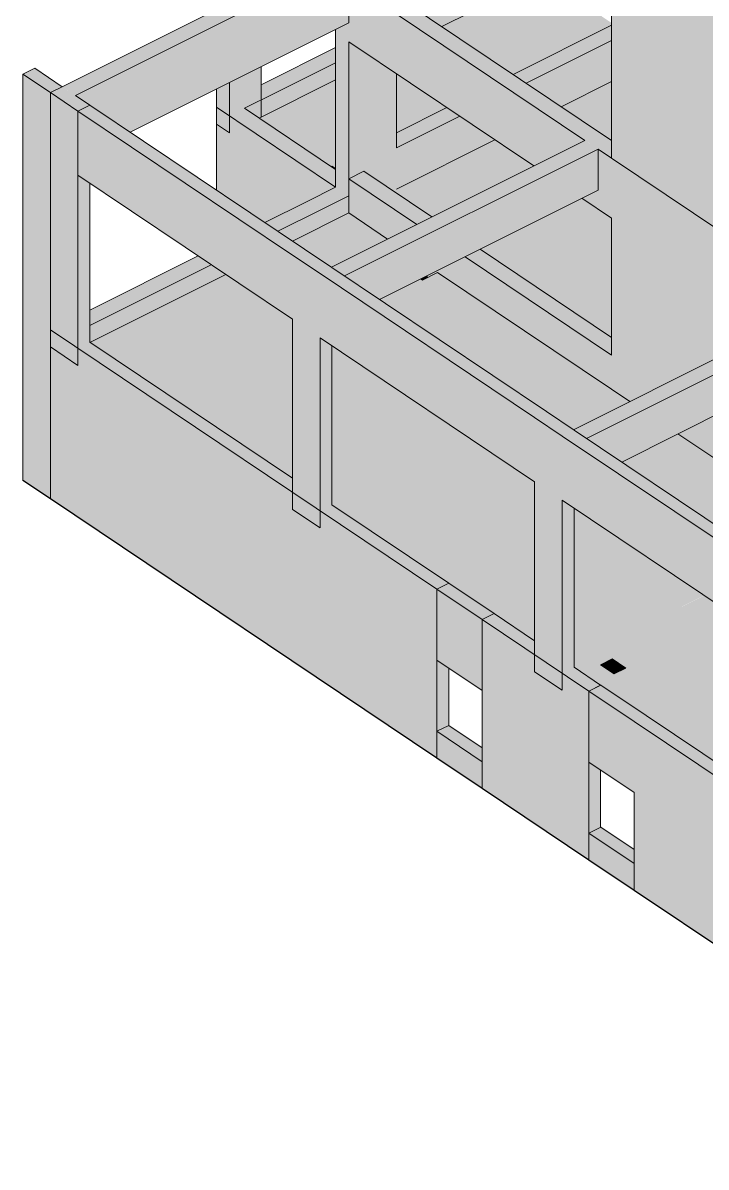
# Model space of a CAD drawing. Header units: centimetres. Extents: x -1706 to 33186, y -3196 to 88081.
# Drawn here: x -1706 to -1056, y 70013 to 71102 of the extents above; entities that cross this region are included whole.
import ezdxf

# ---------------------------------------------------------------- set-up
doc = ezdxf.new("R2010")
doc.units = ezdxf.units.CM
for name, color, linetype, lineweight in [('A-FLOR', 7, 'Continuous', 9), ('S-BEAM', 7, 'Continuous', 9), ('S-COLS', 7, 'Continuous', 9)]:
    doc.layers.add(name, color=color, linetype=linetype, lineweight=lineweight)

msp = doc.modelspace()

# ---------------------------------------------------------------- hatches: boundary and pattern name
at = {"layer": 'A-FLOR', "true_color": 0xbfbfbf}
h = msp.add_hatch(color=9, dxfattribs=at)
h.paths.add_polyline_path([(-1408.61, 70963.33), (-1408.61, 71047.79), (-1481.34, 71011.38), (-1412.76, 70965.34), (-1412.1, 70965.67)], flags=0)
h.paths.add_polyline_path([(-1350.78, 70997.46), (-1302.93, 71021.41), (-1350.78, 71053.54), (-1350.78, 71008)], flags=0)
h.paths.add_polyline_path([(-1239.88, 71052.97), (-1146.25, 71099.84), (-1146.25, 71102.01), (-1212.04, 71146.18), (-1307.52, 71098.39), (-1242.15, 71054.5)], flags=0)
h = msp.add_hatch(color=9, dxfattribs=at)
h.paths.add_polyline_path([(-1007, 70715.74), (-915.7, 70761.45), (-944, 70780.45), (-1027.96, 70738.42), (-1027.96, 70729.81), (-1007.62, 70716.16)], flags=0)
h.paths.add_polyline_path([(-1027.96, 70792.09), (-989.8, 70811.19), (-1027.96, 70836.81), (-1027.96, 70823.48)], flags=0)
h.paths.add_polyline_path([(-852.65, 70793.01), (-757.17, 70840.8), (-1027.96, 71022.6), (-1027.96, 70910.7), (-856.28, 70795.45)], flags=0)
h.paths.add_polyline_path([(-1146.25, 70802.71), (-1146.25, 70916.23), (-1174.32, 70935.07), (-1271.18, 70886.58), (-1169.94, 70818.62)], flags=0)
h.paths.add_polyline_path([(-1316.97, 70917.32), (-1220.11, 70965.81), (-1257.14, 70990.67), (-1354, 70942.18), (-1322.54, 70921.06)], flags=0)
h.paths.add_polyline_path([(-1146.25, 70990.12), (-1146.25, 71046.18), (-1194.09, 71022.23), (-1146.33, 70990.17)], flags=0)
for points in [[(-1412.1, 70964.89), (-1412.1, 70965.67), (-1412.76, 70965.34)], [(-1408.61, 70962.55), (-1408.61, 70963.33), (-1412.1, 70965.67), (-1412.1, 70964.89)], [(-1326.11, 70857.16), (-1321.46, 70859.48), (-1321.46, 70861.41), (-1327.75, 70858.26)], [(-1146.97, 70484.54), (-1145.54, 70485.26), (-1145.54, 70496.66), (-1156.55, 70490.97)], [(-1142.36, 70483.13), (-1132.63, 70488), (-1145.54, 70496.66), (-1145.54, 70485.26), (-1143.79, 70484.09)]]:
    msp.add_hatch(color=9, dxfattribs=at).paths.add_polyline_path(points, flags=0)
h = msp.add_hatch(color=9, dxfattribs=at)
h.paths.add_polyline_path([(-1181.83, 70494.96), (-1058.14, 70557.02), (-1181.83, 70640.05), (-1181.83, 70496.83)], flags=0)
h.paths.add_polyline_path([(-1219.32, 70513.94), (-1219.32, 70665.23), (-1412.14, 70794.68), (-1412.14, 70643.39), (-1249.37, 70534.11)], flags=0)
h.paths.add_polyline_path([(-994.52, 70588.72), (-941.04, 70615.5), (-1083.06, 70710.84), (-1136.54, 70684.07), (-994.88, 70588.96)], flags=0)
h.paths.add_polyline_path([(-1449.64, 70668.56), (-1449.64, 70819.85), (-1513.18, 70862.51), (-1642.27, 70797.89), (-1469.77, 70682.08)], flags=0)
h.paths.add_polyline_path([(-1182.34, 70714.81), (-1128.85, 70741.58), (-1311.68, 70864.32), (-1326.06, 70857.12), (-1327.75, 70858.26), (-1366.86, 70838.69), (-1188.69, 70719.08)], flags=0)
h.paths.add_polyline_path([(-1412.65, 70869.43), (-1359.16, 70896.2), (-1396.19, 70921.06), (-1449.64, 70894.26), (-1417.89, 70872.95)], flags=0)
h = msp.add_hatch(color=9, dxfattribs=at)
h.paths.add_polyline_path([(-721.2, 70194.16), (-366.89, 70371.51), (-418.21, 70405.97), (-433.35, 70398.39), (-442.75, 70404.71), (-427.62, 70412.29), (-454, 70430), (-574.72, 70369.57), (-589.5, 70379.49), (-706.48, 70320.93), (-721.2, 70330.81), (-721.2, 70300.34)], flags=0)
h.paths.add_polyline_path([(-758.7, 70204.7), (-758.7, 70355.99), (-951.52, 70485.43), (-951.52, 70334.15), (-867.57, 70277.79)], flags=0)
h.paths.add_polyline_path([(-989.01, 70359.32), (-989.01, 70510.61), (-1045.61, 70548.6), (-1174.7, 70483.98), (-1004.17, 70369.49)], flags=0)
h.paths.add_polyline_path([(-733.69, 70413.61), (-680.2, 70440.38), (-729.07, 70473.19), (-782.56, 70446.42), (-736.82, 70415.72)], flags=0)
h.paths.add_polyline_path([(-828.35, 70477.16), (-774.87, 70503.94), (-852.75, 70556.22), (-906.23, 70529.45), (-834.71, 70481.43)], flags=0)
h.paths.add_polyline_path([(-1143.79, 70482.41), (-1156.44, 70491.21), (-1145.54, 70496.66), (-1132.63, 70488)], flags=0)
h.paths.add_polyline_path([(-952.02, 70560.19), (-898.54, 70586.96), (-928.62, 70607.16), (-982.1, 70580.39), (-953.38, 70561.1)], flags=0)
at = {"layer": 'S-BEAM', "true_color": 0xbfbfbf}
for points in [[(-1656.18, 71032.93), (-1396.19, 71163.07), (-1408.61, 71171.4), (-1668.6, 71041.26)], [(-1604.03, 70997.92), (-1396.19, 71101.95), (-1396.19, 71163.07), (-1656.18, 71032.93), (-1633.99, 71018.03)], [(-1146.25, 70973.27), (-1146.25, 70990.12), (-1381.81, 71148.26), (-1396.19, 71141.07), (-1146.55, 70973.47)], [(-1449.64, 70880.96), (-1438.28, 70886.64), (-1642.45, 71023.71), (-1653.81, 71018.03), (-1461.03, 70888.61)], [(-1449.64, 70819.85), (-1449.64, 70880.96), (-1653.81, 71018.03), (-1653.81, 70956.92), (-1463.97, 70829.47)], [(-1400.23, 70861.1), (-1159.02, 70981.84), (-1171.44, 70990.17), (-1412.65, 70869.43), (-1403.68, 70863.41)], [(-1366.86, 70838.69), (-1159.02, 70942.73), (-1159.02, 70981.84), (-1400.23, 70861.1), (-1378.62, 70846.58)], [(-1219.32, 70726.34), (-1207.97, 70732.02), (-1412.14, 70869.09), (-1423.49, 70863.41), (-1259.43, 70753.27)], [(-1219.32, 70665.23), (-1219.32, 70726.34), (-1423.49, 70863.41), (-1423.49, 70802.3), (-1244.43, 70682.08)], [(-1169.92, 70706.48), (-928.71, 70827.22), (-941.12, 70835.55), (-1182.34, 70714.81), (-1169.94, 70706.49)], [(-1136.54, 70684.07), (-928.71, 70788.11), (-928.71, 70827.22), (-1169.92, 70706.48), (-1141.85, 70687.63)], [(-989.01, 70571.72), (-977.66, 70577.4), (-1181.83, 70714.47), (-1193.18, 70708.79), (-989.14, 70571.81)], [(-989.01, 70510.61), (-989.14, 70571.81), (-1193.18, 70708.79), (-1193.18, 70647.68), (-1037.82, 70543.37)], [(-1269.19, 70534.11), (-1257.84, 70539.8), (-1300.95, 70568.66), (-1312.24, 70563.01), (-1277.66, 70539.8)], [(-1269.19, 70466.48), (-1269.19, 70534.11), (-1312.24, 70563.01), (-1312.24, 70495.38), (-1270.26, 70467.2)], [(-1143.79, 70482.41), (-1142.36, 70483.13), (-1145.54, 70485.26), (-1146.97, 70484.54), (-1145.54, 70483.58)], [(-1124.72, 70437.12), (-1113.37, 70442.81), (-1156.55, 70471.72), (-1167.84, 70466.07), (-1132.63, 70442.43)], [(-1124.72, 70369.49), (-1124.72, 70437.12), (-1167.84, 70466.07), (-1167.84, 70398.44), (-1124.83, 70369.57)], [(-1269.19, 70398.85), (-1269.19, 70412.15), (-1300.95, 70433.4), (-1312.24, 70427.75), (-1300.95, 70420.17)], [(-1269.19, 70373.23), (-1269.19, 70398.85), (-1312.24, 70427.75), (-1312.24, 70402.13)], [(-1124.72, 70301.86), (-1124.72, 70315.16), (-1156.55, 70336.45), (-1167.84, 70330.8), (-1132.63, 70307.17)], [(-1124.72, 70276.24), (-1124.72, 70301.86), (-1167.84, 70330.8), (-1167.84, 70305.19), (-1160.61, 70300.34)]]:
    msp.add_hatch(color=9, dxfattribs=at).paths.add_polyline_path(points, flags=0)
h = msp.add_hatch(color=9, dxfattribs=at)
h.paths.add_polyline_path([(-1465.92, 71035.4), (-1408.61, 71064.08), (-1408.61, 71078.64), (-1478.34, 71043.73)], flags=0)
h.paths.add_polyline_path([(-1321.43, 71107.72), (-1225.95, 71155.52), (-1237.66, 71163.38), (-1333.14, 71115.59)], flags=0)
h = msp.add_hatch(color=9, dxfattribs=at)
h.paths.add_polyline_path([(-1465.92, 71019.1), (-1408.61, 71047.79), (-1408.61, 71064.08), (-1465.92, 71035.4), (-1465.92, 71020.72)], flags=0)
h.paths.add_polyline_path([(-1307.52, 71098.39), (-1212.04, 71146.18), (-1225.95, 71155.52), (-1321.43, 71107.72), (-1312.92, 71102.01)], flags=0)
h = msp.add_hatch(color=9, dxfattribs=at)
h.paths.add_polyline_path([(-1146.25, 70916.23), (-1146.55, 70973.47), (-1159.02, 70981.84), (-1159.02, 70942.73), (-1174.32, 70935.07), (-1159.02, 70924.8)], flags=0)
h.paths.add_polyline_path([(-1220.11, 70965.81), (-1171.44, 70990.17), (-1396.19, 71141.07), (-1396.19, 71084.03), (-1223.94, 70968.39)], flags=0)
h = msp.add_hatch(color=9, dxfattribs=at)
h.paths.add_polyline_path([(-1350.78, 70982.91), (-1290.51, 71013.08), (-1302.93, 71021.41), (-1350.78, 70997.46), (-1350.78, 70990.17)], flags=0)
h.paths.add_polyline_path([(-1227.46, 71044.64), (-1146.25, 71085.29), (-1146.25, 71099.84), (-1239.88, 71052.97), (-1227.66, 71044.77)], flags=0)
h = msp.add_hatch(color=9, dxfattribs=at)
h.paths.add_polyline_path([(-1350.78, 70943.8), (-1257.14, 70990.67), (-1290.51, 71013.08), (-1350.78, 70982.91), (-1350.78, 70946.94)], flags=0)
h.paths.add_polyline_path([(-1194.09, 71022.23), (-1146.25, 71046.18), (-1146.25, 71085.29), (-1227.46, 71044.64), (-1202.94, 71028.18)], flags=0)
h = msp.add_hatch(color=9, dxfattribs=at)
h.paths.add_polyline_path([(-1146.25, 70785.86), (-1146.25, 70802.71), (-1271.18, 70886.58), (-1285.56, 70879.38), (-1153.8, 70790.93)], flags=0)
h.paths.add_polyline_path([(-1331.35, 70910.13), (-1316.97, 70917.32), (-1381.81, 70960.86), (-1396.19, 70953.66), (-1341.38, 70916.86)], flags=0)
h = msp.add_hatch(color=9, dxfattribs=at)
h.paths.add_polyline_path([(-1146.25, 70753.27), (-1146.25, 70785.86), (-1285.56, 70879.38), (-1321.46, 70861.41), (-1321.46, 70859.48), (-1311.68, 70864.32), (-1156.98, 70760.47)], flags=0)
h.paths.add_polyline_path([(-1359.16, 70896.2), (-1331.35, 70910.13), (-1396.19, 70953.66), (-1396.19, 70921.06), (-1379.2, 70909.66)], flags=0)
h = msp.add_hatch(color=9, dxfattribs=at)
h.paths.add_polyline_path([(-1642.45, 70814.09), (-1527.08, 70871.84), (-1539.5, 70880.18), (-1642.45, 70828.64), (-1642.45, 70815.56)], flags=0)
h.paths.add_polyline_path([(-1463.58, 70903.63), (-1423.25, 70923.82), (-1435.67, 70932.15), (-1476, 70911.96)], flags=0)
h = msp.add_hatch(color=9, dxfattribs=at)
h.paths.add_polyline_path([(-1642.27, 70797.89), (-1513.18, 70862.51), (-1527.08, 70871.84), (-1642.45, 70814.09), (-1642.45, 70798.01)], flags=0)
h.paths.add_polyline_path([(-1449.68, 70894.29), (-1423.25, 70907.52), (-1423.25, 70923.82), (-1463.58, 70903.63), (-1459.87, 70901.13)], flags=0)
h = msp.add_hatch(color=9, dxfattribs=at)
h.paths.add_polyline_path([(-1174.7, 70483.98), (-1045.61, 70548.6), (-1058.02, 70556.94), (-1181.83, 70494.96), (-1181.83, 70488.77), (-1175.36, 70484.43)], flags=0)
h.paths.add_polyline_path([(-982.1, 70580.39), (-928.62, 70607.16), (-941.04, 70615.5), (-994.52, 70588.72), (-984.79, 70582.19)], flags=0)
h.paths.add_polyline_path([(-880.87, 70631.06), (-807.9, 70667.59), (-820.32, 70675.92), (-893.28, 70639.4), (-883.55, 70632.86)], flags=0)
at = {"layer": 'S-COLS', "true_color": 0xc0c0c0}
h = msp.add_hatch(color=9, dxfattribs=at)
h.paths.add_polyline_path([(-1509.63, 71013.52), (-1509.63, 71045.17), (-1522.05, 71038.96), (-1522.05, 71021.85), (-1516.35, 71018.03)], flags=0)
h.paths.add_polyline_path([(-1522.05, 71114.62), (-1509.63, 71120.84), (-1509.63, 71494.27), (-1522.05, 71502.6), (-1522.05, 71149.4)], flags=0)
h = msp.add_hatch(color=9, dxfattribs=at)
h.paths.add_polyline_path([(-1481.34, 71011.38), (-1479.36, 71012.37), (-1479.36, 71060.33), (-1509.63, 71045.17), (-1509.63, 71013.52), (-1495.25, 71020.72), (-1482.83, 71012.37)], flags=0)
h.paths.add_polyline_path([(-1509.63, 71120.84), (-1479.36, 71135.99), (-1479.36, 71157.78), (-1509.63, 71178.11), (-1509.63, 71149.4)], flags=0)
h.paths.add_polyline_path([(-1479.36, 71235.75), (-1479.36, 71432.38), (-1509.63, 71452.71), (-1509.63, 71239.22), (-1495.25, 71246.42), (-1484.53, 71239.22)], flags=0)
h.paths.add_polyline_path([(-1479.36, 71490.79), (-1479.36, 71509.42), (-1495.25, 71501.46), (-1481.3, 71492.1)], flags=0)
for points in [[(-1042.34, 70903.5), (-1042.34, 71180.55), (-1146.25, 71250.31), (-1146.25, 70973.27), (-1061.66, 70916.48)], [(-1396.19, 70937.36), (-1396.19, 71101.95), (-1408.61, 71095.74), (-1408.61, 70945.7), (-1406.92, 70944.56)], [(-1653.81, 71018.03), (-1642.45, 71023.71), (-1668.6, 71041.26), (-1679.95, 71035.58), (-1656.18, 71019.62)], [(-1653.81, 70792.33), (-1653.81, 71018.03), (-1679.95, 71035.58), (-1679.95, 70809.88), (-1656.18, 70793.92)], [(-1479.36, 71012.37), (-1465.92, 71019.1), (-1465.92, 71035.4), (-1479.36, 71028.67), (-1479.36, 71019.1)], [(-1476, 70911.96), (-1408.61, 70945.7), (-1522.05, 71021.85), (-1522.05, 70942.88), (-1489.56, 70921.06)], [(-1653.81, 70792.33), (-1642.45, 70798.01), (-1642.45, 70949.3), (-1653.81, 70956.92), (-1653.81, 70805.63)], [(-1423.25, 70907.52), (-1396.19, 70921.06), (-1396.19, 70937.36), (-1423.25, 70923.82), (-1423.25, 70921.06)], [(-1423.49, 70863.41), (-1412.14, 70869.09), (-1438.28, 70886.64), (-1449.64, 70880.96), (-1424, 70863.75)], [(-1423.49, 70637.7), (-1423.49, 70863.41), (-1449.64, 70880.96), (-1449.64, 70655.26), (-1425.85, 70639.29)], [(-1312.3, 70402.17), (-1312.3, 70563.06), (-1679.95, 70809.88), (-1679.95, 70648.99), (-1386.5, 70451.98)], [(-1423.49, 70637.7), (-1412.14, 70643.39), (-1412.14, 70794.68), (-1423.49, 70802.3), (-1423.49, 70651.01)], [(-1193.18, 70708.79), (-1181.83, 70714.47), (-1207.97, 70732.02), (-1219.32, 70726.34), (-1193.69, 70709.13)], [(-1193.18, 70483.08), (-1193.18, 70708.79), (-1219.32, 70726.34), (-1219.32, 70500.63), (-1195.54, 70484.67)], [(-1193.18, 70483.08), (-1181.83, 70488.77), (-1181.83, 70640.05), (-1193.18, 70647.68), (-1193.18, 70489.28)], [(-1312.3, 70402.17), (-1312.24, 70402.21), (-1312.24, 70427.75), (-1300.95, 70433.43), (-1300.95, 70487.8), (-1312.24, 70495.38), (-1312.15, 70563.06), (-1312.3, 70562.98), (-1312.3, 70415.1)], [(-1167.9, 70305.23), (-1167.9, 70466.11), (-1269.19, 70534.11), (-1269.19, 70373.23), (-1169.94, 70306.6)], [(-1167.9, 70305.23), (-1167.84, 70305.26), (-1167.84, 70330.8), (-1156.55, 70336.49), (-1156.55, 70390.86), (-1167.84, 70398.44), (-1167.75, 70466.11), (-1167.9, 70466.11), (-1167.9, 70330.8)], [(-732.62, 70013), (-732.62, 70173.89), (-1124.72, 70437.12), (-1124.72, 70276.24), (-733.69, 70013.72)]]:
    msp.add_hatch(color=9, dxfattribs=at).paths.add_polyline_path(points, flags=0)
h = msp.add_hatch(color=9, dxfattribs=at)
h.paths.add_polyline_path([(-1354, 70942.18), (-1350.78, 70943.8), (-1350.78, 71053.54), (-1396.19, 71084.03), (-1396.19, 70953.66), (-1381.81, 70960.86), (-1356.4, 70943.8)], flags=0)
h.paths.add_polyline_path([(-1350.78, 71127.43), (-1350.78, 71163.8), (-1381.81, 71148.26), (-1363.2, 71135.77)], flags=0)
at = {"layer": 'S-COLS', "true_color": 0x0080ff}
for points in [[(-1679.95, 71035.58), (-1668.6, 71041.26), (-1694.74, 71058.81), (-1706.09, 71053.13), (-1688.41, 71041.26)], [(-1679.95, 70648.99), (-1679.95, 71035.58), (-1706.09, 71053.13), (-1706.09, 70666.54)]]:
    msp.add_hatch(color=150, dxfattribs=at).paths.add_polyline_path(points, flags=0)
at = {"layer": 'S-COLS', "true_color": 0xc0c0c0}
h = msp.add_hatch(color=9, dxfattribs=at)
h.paths.add_polyline_path([(-1423.25, 70923.82), (-1396.19, 70937.36), (-1408.61, 70945.7), (-1435.67, 70932.15), (-1431.42, 70929.3)], flags=0)
h.paths.add_polyline_path([(-1408.61, 70945.7), (-1408.61, 70962.55), (-1495.25, 71020.72), (-1509.63, 71013.52), (-1412.1, 70948.04)], flags=0)
h.paths.add_polyline_path([(-1479.36, 71028.67), (-1465.92, 71035.4), (-1478.34, 71043.73), (-1479.36, 71043.22), (-1479.36, 71042.35)], flags=0)
h = msp.add_hatch(color=9, dxfattribs=at)
h.paths.add_polyline_path([(-1042.34, 70683.5), (-1042.34, 70731.23), (-1083.06, 70710.84), (-1048.49, 70687.63)], flags=0)
h.paths.add_polyline_path([(-1128.85, 70741.58), (-1042.34, 70784.89), (-1042.34, 70903.5), (-1146.25, 70973.27), (-1146.25, 70753.27), (-1131.87, 70743.61)], flags=0)
h = msp.add_hatch(color=9, dxfattribs=at)
h.paths.add_polyline_path([(-1312.3, 70563.06), (-1300.95, 70568.74), (-1412.14, 70643.39), (-1423.49, 70637.7), (-1386.5, 70612.87)], flags=0)
h.paths.add_polyline_path([(-1449.64, 70655.26), (-1449.64, 70668.56), (-1642.45, 70798.01), (-1653.81, 70792.33), (-1489.59, 70682.08)], flags=0)
h = msp.add_hatch(color=9, dxfattribs=at)
h.paths.add_polyline_path([(-1167.9, 70466.11), (-1156.55, 70471.8), (-1181.83, 70488.77), (-1193.18, 70483.08), (-1169.94, 70467.48)], flags=0)
h.paths.add_polyline_path([(-1219.32, 70500.63), (-1219.32, 70513.94), (-1257.84, 70539.8), (-1269.19, 70534.11)], flags=0)
h = msp.add_hatch(color=9, dxfattribs=at)
h.paths.add_polyline_path([(-758.7, 70191.39), (-758.7, 70204.7), (-951.52, 70334.15), (-962.87, 70328.46), (-768.27, 70197.82)], flags=0)
h.paths.add_polyline_path([(-989.01, 70346.01), (-989.01, 70359.32), (-1113.37, 70442.81), (-1124.72, 70437.12), (-1023.98, 70369.49)], flags=0)

# ---------------------------------------------------------------- linework, layer by layer
at = {"layer": 'A-FLOR'}
for p, q in [((-1212.04, 71146.18), (-1307.52, 71098.39)), ((-1408.61, 71047.79), (-1481.34, 71011.38)), ((-1146.25, 71046.18), (-1194.09, 71022.23)), ((-1257.14, 70990.67), (-1350.78, 70943.8)), ((-1412.76, 70965.34), (-1412.1, 70965.67)), ((-1412.1, 70965.67), (-1408.61, 70963.33)), ((-1412.1, 70964.89), (-1412.1, 70965.67)), ((-1396.19, 70921.06), (-1449.68, 70894.29)), ((-1359.16, 70896.2), (-1396.19, 70921.06)), ((-1513.18, 70862.51), (-1642.27, 70797.89)), ((-1311.68, 70864.32), (-1326.06, 70857.12)), ((-1321.46, 70861.41), (-1321.46, 70859.48)), ((-1146.25, 70753.27), (-1311.68, 70864.32)), ((-1326.06, 70857.12), (-1327.75, 70858.26)), ((-1321.46, 70859.48), (-1326.11, 70857.16)), ((-1156.7, 70491.08), (-1145.54, 70496.66)), ((-1143.79, 70482.41), (-1156.7, 70491.08)), ((-1145.54, 70496.66), (-1132.63, 70488)), ((-1145.54, 70485.26), (-1145.54, 70496.66)), ((-1145.54, 70485.26), (-1146.97, 70484.54)), ((-1142.36, 70483.13), (-1145.54, 70485.26)), ((-1132.63, 70488), (-1143.79, 70482.41))]:
    msp.add_line(p, q, dxfattribs=at)
at = {"layer": 'S-BEAM'}
for p, q in [((-1408.61, 71171.4), (-1668.6, 71041.26)), ((-1656.18, 71032.93), (-1396.19, 71163.07)), ((-1146.25, 70990.12), (-1381.81, 71148.26)), ((-1396.19, 71141.07), (-1171.44, 70990.17)), ((-1396.19, 71101.95), (-1396.19, 71141.07)), ((-1604.03, 70997.92), (-1396.19, 71101.95)), ((-1239.88, 71052.97), (-1146.25, 71099.84)), ((-1478.34, 71043.73), (-1408.61, 71078.64)), ((-1220.11, 70965.81), (-1396.19, 71084.03)), ((-1146.25, 71085.29), (-1227.46, 71044.64)), ((-1408.61, 71064.08), (-1465.92, 71035.4)), ((-1642.45, 71023.71), (-1653.81, 71018.03)), ((-1438.28, 70886.64), (-1642.45, 71023.71)), ((-1653.81, 71018.03), (-1449.64, 70880.96)), ((-1653.81, 71018.03), (-1653.81, 70956.92)), ((-1350.78, 70997.46), (-1302.93, 71021.41)), ((-1290.51, 71013.08), (-1350.78, 70982.91)), ((-1171.44, 70990.17), (-1412.65, 70869.43)), ((-1400.23, 70861.1), (-1159.02, 70981.84)), ((-1159.02, 70981.84), (-1146.25, 70973.27)), ((-1159.02, 70942.73), (-1159.02, 70981.84)), ((-1381.81, 70960.86), (-1396.19, 70953.66)), ((-1316.97, 70917.32), (-1381.81, 70960.86)), ((-1449.64, 70819.85), (-1653.81, 70956.92)), ((-1396.19, 70953.66), (-1331.35, 70910.13)), ((-1396.19, 70953.66), (-1396.19, 70921.06)), ((-1366.86, 70838.69), (-1159.02, 70942.73)), ((-1435.67, 70932.15), (-1476, 70911.96)), ((-1146.25, 70916.23), (-1174.32, 70935.07)), ((-1463.58, 70903.63), (-1423.25, 70923.82)), ((-1146.25, 70802.71), (-1271.18, 70886.58)), ((-1539.5, 70880.18), (-1642.45, 70828.64)), ((-1642.45, 70814.09), (-1527.08, 70871.84)), ((-1285.56, 70879.38), (-1146.25, 70785.86)), ((-1423.49, 70863.41), (-1219.32, 70726.34)), ((-1207.97, 70732.02), (-1412.14, 70869.09)), ((-941.12, 70835.55), (-1182.34, 70714.81)), ((-1169.92, 70706.48), (-928.71, 70827.22)), ((-1219.32, 70665.23), (-1423.49, 70802.3)), ((-1136.54, 70684.07), (-928.71, 70788.11)), ((-1193.18, 70708.79), (-989.01, 70571.72)), ((-977.66, 70577.4), (-1181.83, 70714.47)), ((-989.01, 70510.61), (-1193.18, 70647.68)), ((-1300.89, 70568.7), (-1312.24, 70563.01)), ((-1257.84, 70539.8), (-1300.89, 70568.7)), ((-1312.24, 70563.01), (-1269.19, 70534.11)), ((-1312.24, 70563.01), (-1312.24, 70495.38)), ((-1269.19, 70534.11), (-1257.84, 70539.8)), ((-1269.19, 70466.48), (-1269.19, 70534.11)), ((-1269.19, 70466.48), (-1312.24, 70495.38)), ((-1156.48, 70471.75), (-1167.84, 70466.07)), ((-1113.37, 70442.81), (-1156.48, 70471.75)), ((-1167.84, 70466.07), (-1124.72, 70437.12)), ((-1167.84, 70466.07), (-1167.84, 70398.44)), ((-1300.89, 70433.43), (-1312.24, 70427.75)), ((-1312.24, 70427.75), (-1269.19, 70398.85)), ((-1312.24, 70427.75), (-1312.24, 70402.13)), ((-1269.19, 70412.15), (-1300.89, 70433.43)), ((-1269.19, 70373.23), (-1269.19, 70398.85)), ((-1124.72, 70369.49), (-1167.84, 70398.44)), ((-1156.48, 70336.49), (-1167.84, 70330.8)), ((-1167.84, 70330.8), (-1124.72, 70301.86)), ((-1167.84, 70330.8), (-1167.84, 70305.19)), ((-1124.72, 70315.16), (-1156.48, 70336.49)), ((-1124.72, 70276.24), (-1124.72, 70301.86))]:
    msp.add_line(p, q, dxfattribs=at)
at = {"layer": 'S-BEAM', "lineweight": 25}
for p, q in [((-1269.19, 70373.23), (-1312.24, 70402.13)), ((-1124.72, 70276.24), (-1167.84, 70305.19))]:
    msp.add_line(p, q, dxfattribs=at)
at = {"layer": 'S-COLS'}
for p, q in [((-1146.25, 71250.31), (-1146.25, 70973.27)), ((-1408.61, 70945.7), (-1408.61, 71095.74)), ((-1396.19, 71084.03), (-1396.19, 70921.06)), ((-1706.09, 71053.13), (-1694.74, 71058.81)), ((-1694.74, 71058.81), (-1668.6, 71041.26)), ((-1479.36, 71060.33), (-1479.36, 71012.37)), ((-1706.09, 71053.13), (-1706.09, 70666.54)), ((-1679.95, 71035.58), (-1706.09, 71053.13)), ((-1509.63, 71045.17), (-1509.63, 70997.22)), ((-1350.78, 71053.54), (-1350.78, 70982.91)), ((-1668.6, 71041.26), (-1679.95, 71035.58)), ((-1668.6, 71041.26), (-1679.95, 71035.58)), ((-1679.95, 71035.58), (-1653.81, 71018.03)), ((-1679.95, 71035.58), (-1679.95, 70793.58)), ((-1679.95, 70648.99), (-1679.95, 71035.58)), ((-1522.05, 71005.56), (-1522.05, 71038.96)), ((-1465.92, 71035.4), (-1495.25, 71020.72)), ((-1479.36, 71043.22), (-1478.34, 71043.73)), ((-1642.45, 71023.71), (-1656.18, 71032.93)), ((-1642.45, 71023.71), (-1653.81, 71018.03)), ((-1653.81, 71018.03), (-1653.81, 70776.03)), ((-1408.61, 70945.7), (-1522.05, 71021.85)), ((-1522.05, 71021.85), (-1522.05, 70942.88)), ((-1495.25, 71020.72), (-1408.61, 70962.55)), ((-1479.36, 71012.37), (-1481.34, 71011.38)), ((-1509.63, 70997.22), (-1522.05, 71005.56)), ((-1042.34, 70903.5), (-1146.25, 70973.27)), ((-1042.34, 70903.5), (-1146.25, 70973.27)), ((-1642.45, 70798.01), (-1642.45, 70949.3)), ((-1435.67, 70932.15), (-1408.61, 70945.7)), ((-1396.19, 70937.36), (-1423.25, 70923.82)), ((-1146.25, 70916.23), (-1146.25, 70785.86)), ((-1412.14, 70869.09), (-1438.28, 70886.64)), ((-1449.64, 70880.96), (-1423.49, 70863.41)), ((-1449.64, 70819.85), (-1449.64, 70638.96)), ((-1312.3, 70563.06), (-1679.95, 70809.88)), ((-1679.95, 70809.88), (-1679.95, 70648.99)), ((-1642.45, 70798.01), (-1449.64, 70668.56)), ((-1423.49, 70802.3), (-1423.49, 70621.41)), ((-1412.14, 70643.39), (-1412.14, 70794.68)), ((-1653.81, 70776.03), (-1679.95, 70793.58)), ((-1128.85, 70741.58), (-1146.25, 70753.27)), ((-1181.83, 70714.47), (-1207.97, 70732.02)), ((-1219.32, 70726.34), (-1193.18, 70708.79)), ((-1042.34, 70683.5), (-1083.06, 70710.84)), ((-1219.32, 70665.23), (-1219.32, 70484.34)), ((-1412.14, 70643.39), (-1300.95, 70568.74)), ((-1193.18, 70647.68), (-1193.18, 70466.79)), ((-1423.49, 70621.41), (-1449.64, 70638.96)), ((-1181.83, 70488.77), (-1181.83, 70640.05)), ((-1300.95, 70568.74), (-1312.3, 70563.06)), ((-1312.3, 70563.06), (-1312.3, 70402.17)), ((-1269.19, 70534.11), (-1257.84, 70539.8)), ((-1167.9, 70466.11), (-1269.19, 70534.11)), ((-1269.19, 70534.11), (-1269.19, 70373.23)), ((-1257.84, 70539.8), (-1219.32, 70513.94)), ((-1300.95, 70487.8), (-1300.95, 70433.48)), ((-1193.18, 70466.79), (-1219.32, 70484.34)), ((-1181.83, 70488.77), (-1156.55, 70471.8)), ((-1156.55, 70471.8), (-1167.9, 70466.11)), ((-1167.9, 70466.11), (-1167.9, 70305.23)), ((-732.62, 70173.89), (-1124.72, 70437.12)), ((-1113.37, 70442.81), (-989.01, 70359.32)), ((-1156.55, 70390.86), (-1156.55, 70336.53)), ((-1124.72, 70369.49), (-1124.72, 70276.24))]:
    msp.add_line(p, q, dxfattribs=at)
at = {"layer": 'S-COLS', "lineweight": 25}
for p, q in [((-1679.95, 70648.99), (-1706.09, 70666.54)), ((-1312.3, 70402.17), (-1679.95, 70648.99)), ((-1167.9, 70305.23), (-1269.19, 70373.23)), ((-732.62, 70013), (-1124.72, 70276.24))]:
    msp.add_line(p, q, dxfattribs=at)

doc.saveas('drawing.dxf')
